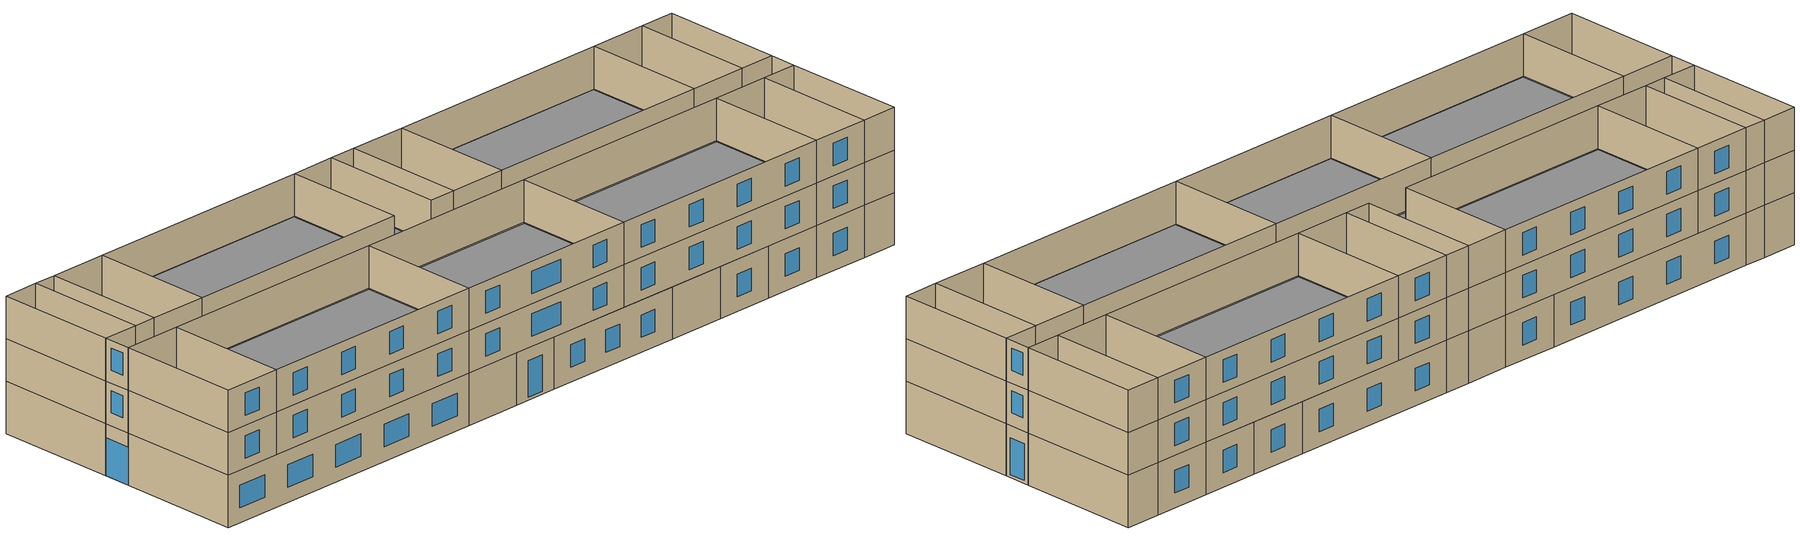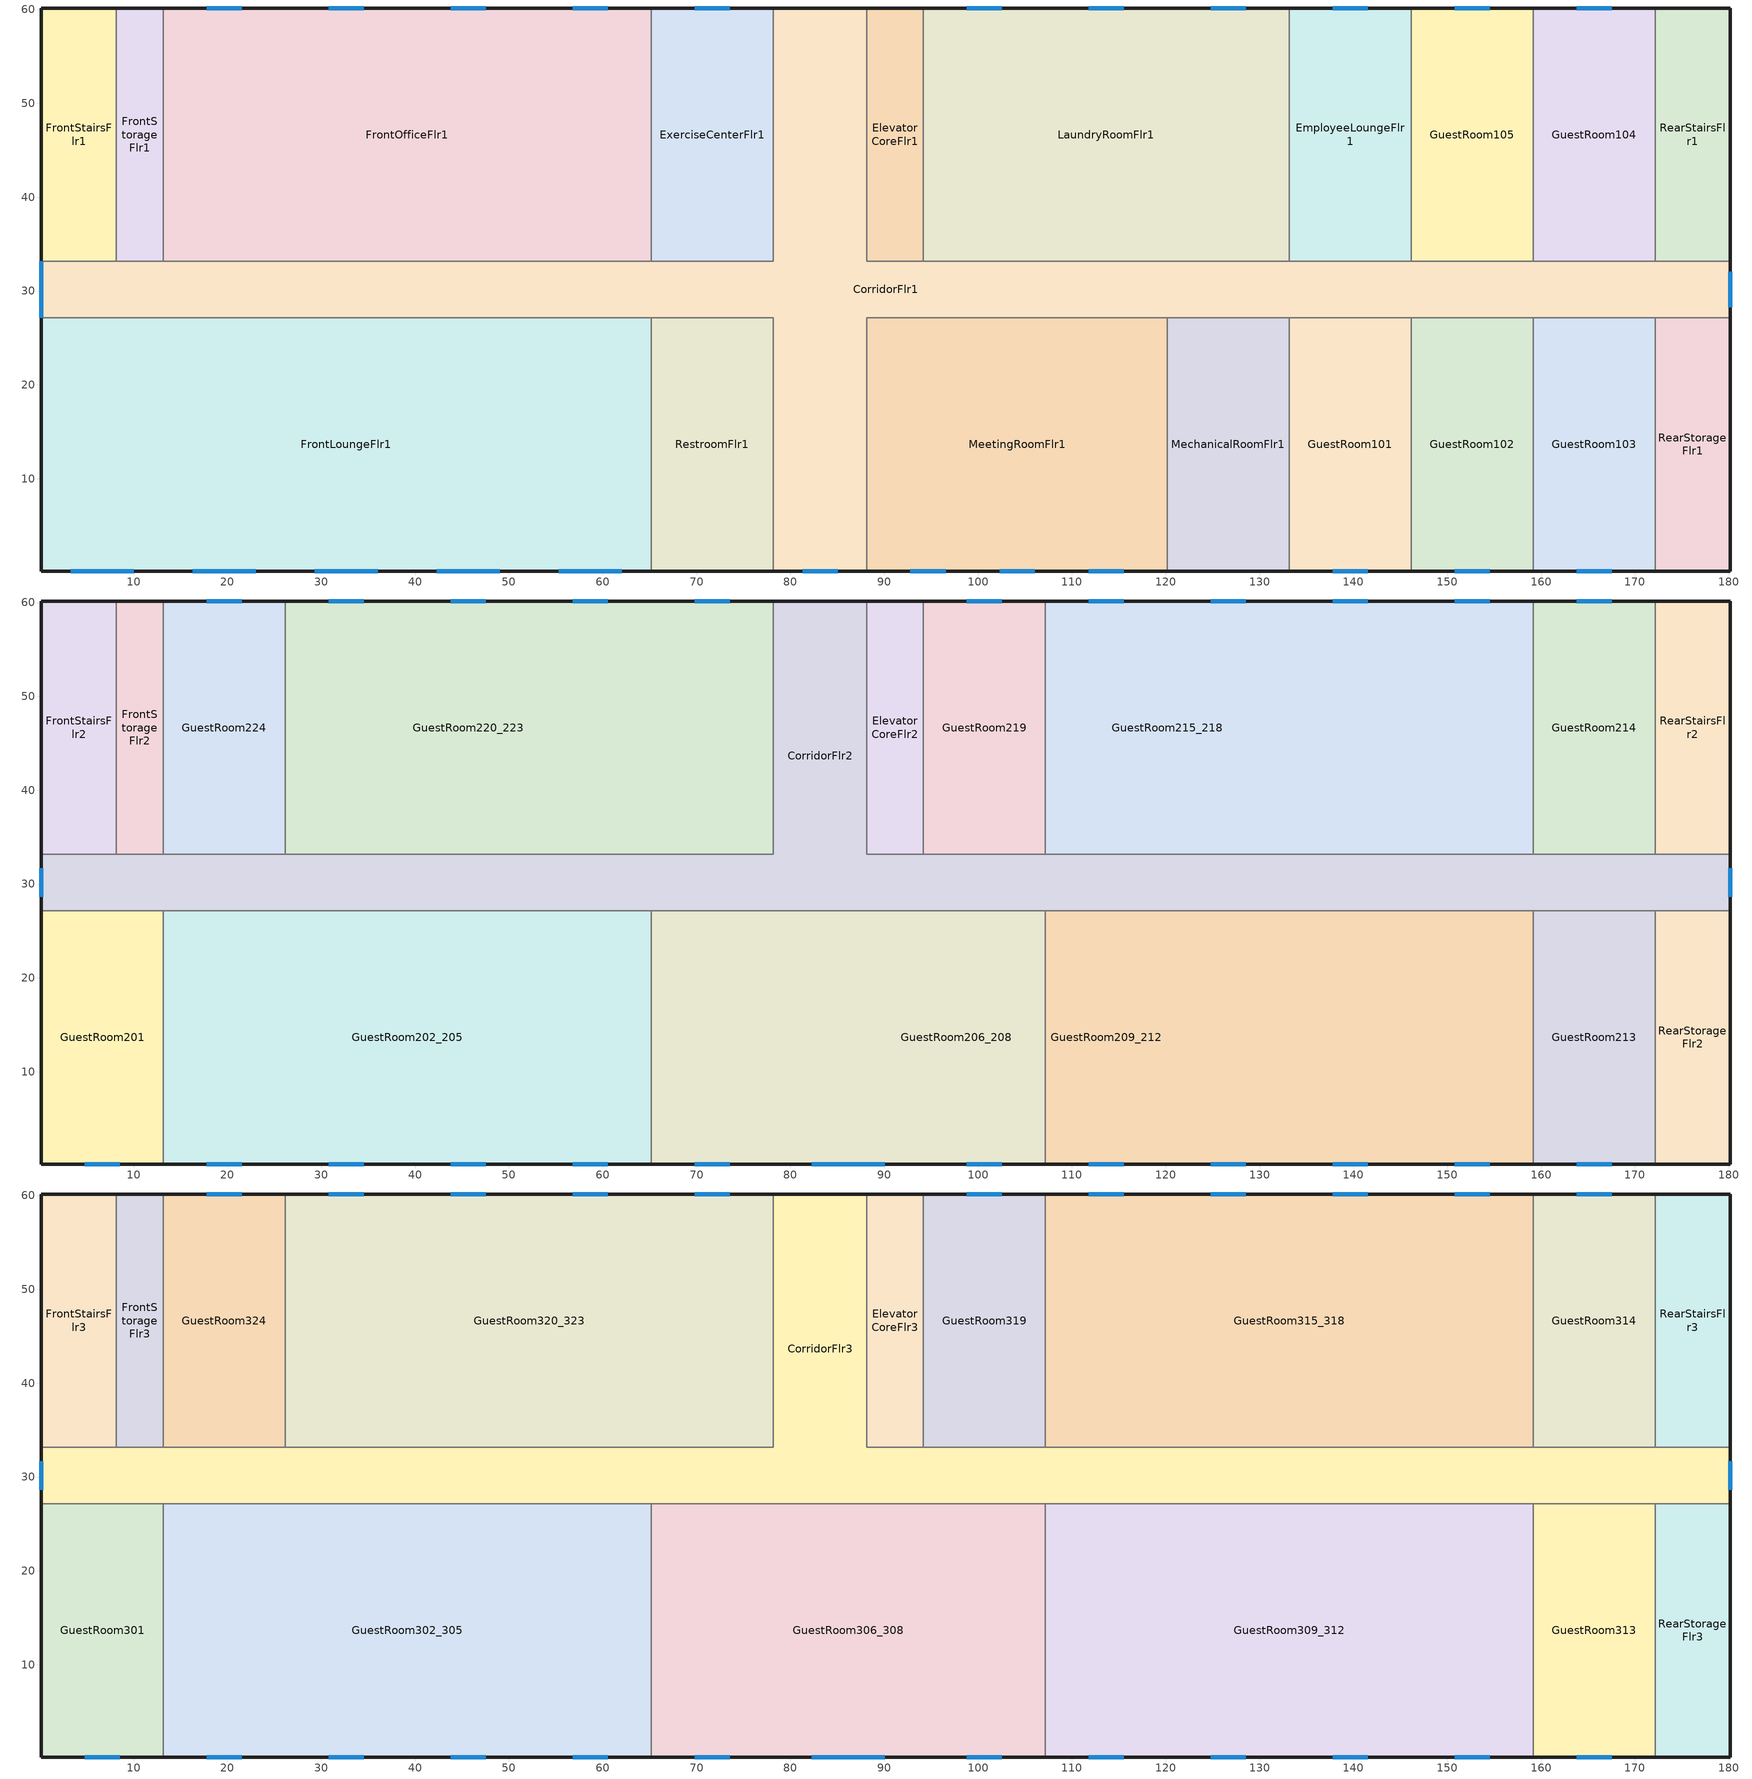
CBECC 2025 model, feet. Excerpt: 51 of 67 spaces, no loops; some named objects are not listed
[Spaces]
CorridorFlr1
 floor outside (NACM_Ext.Conc Raised FLr): 88.16,60.16 88.16,33.16 180.16,33.16 180.16,27.16 88.16,27.16 88.16,0.16 78.16,0.16 78.16,27.16 0.16,27.16 0.16,33.16 78.16,33.16 78.16,60.16 z0
 wall outside (NACM_Mtl Framed Wall): 88.16,60.16 78.16,60.16 / 0.16,33.16 0.16,27.16 / 78.16,0.16 88.16,0.16 / 180.16,27.16 180.16,33.16 z0:11
 wall to RearStairsFlr1 (NACM_Interior Wall): 180.16,33.16 172.16,33.16 z0:11
 wall to ExerciseCenterFlr1 (NACM_Interior Wall): 78.16,60.16 78.16,33.16 65.16,33.16 z0:11
 wall to FrontOfficeFlr1 (NACM_Interior Wall): 65.16,33.16 13.16,33.16 z0:11
 wall to FrontStorageFlr1 (NACM_Interior Wall): 13.16,33.16 8.16,33.16 z0:11
 wall to FrontStairsFlr1 (NACM_Interior Wall): 8.16,33.16 0.16,33.16 z0:11
 wall to FrontLoungeFlr1 (NACM_Interior Wall): 0.16,27.16 65.16,27.16 z0:11
 wall to RestroomFlr1 (NACM_Interior Wall): 65.16,27.16 78.16,27.16 78.16,0.16 z0:11
 wall to MeetingRoomFlr1 (NACM_Interior Wall): 88.16,0.16 88.16,27.16 120.16,27.16 z0:11
 wall to MechanicalRoomFlr1 (NACM_Interior Wall): 120.16,27.16 133.16,27.16 z0:11
 wall to GuestRoom101 (NACM_Interior Wall): 133.16,27.16 146.16,27.16 z0:11
 wall to GuestRoom102 (NACM_Interior Wall): 146.16,27.16 159.16,27.16 z0:11
 wall to GuestRoom103 (NACM_Interior Wall): 159.16,27.16 172.16,27.16 z0:11
 wall to RearStorageFlr1 (NACM_Interior Wall): 172.16,27.16 180.16,27.16 z0:11
 wall to GuestRoom104 (NACM_Interior Wall): 172.16,33.16 159.16,33.16 z0:11
 wall to GuestRoom105 (NACM_Interior Wall): 159.16,33.16 146.16,33.16 z0:11
 wall to EmployeeLoungeFlr1 (NACM_Interior Wall): 146.16,33.16 133.16,33.16 z0:11
 wall to LaundryRoomFlr1 (NACM_Interior Wall): 133.16,33.16 94.16,33.16 z0:11
 wall to ElevatorCoreFlr1 (NACM_Interior Wall): 94.16,33.16 88.16,33.16 88.16,60.16 z0:11
 window (Window Non-res Fixed): 0.16,33.16 0.16,27.17 z0.01:7.99; 81.29,0.16 85.03,0.16 / 180.16,28.29 180.16,32.03 z0.63:8.37
RearStairsFlr1
 floor outside (NACM_Ext.Conc Raised FLr): 180.16,60.16 180.16,33.16 172.16,33.16 172.16,60.16 z0
 wall outside (NACM_Mtl Framed Wall): 180.16,33.16 180.16,60.16 172.16,60.16 z0:11
 wall to GuestRoom104 (NACM_Interior Wall): 172.16,60.16 172.16,33.16 z0:11
ExerciseCenterFlr1
 floor outside (NACM_Ext.Conc Raised FLr): 78.16,60.16 78.16,33.16 65.16,33.16 65.16,60.16 z0
 wall outside (NACM_Mtl Framed Wall): 78.16,60.16 65.16,60.16 z0:11
 wall to FrontOfficeFlr1 (NACM_Interior Wall): 65.16,60.16 65.16,33.16 z0:11
 window (Window Non-res Fixed): 73.53,60.16 69.79,60.16 z3.13:7.87
FrontOfficeFlr1
 floor outside (NACM_Ext.Conc Raised FLr): 65.16,60.16 65.16,33.16 13.16,33.16 13.16,60.16 z0
 wall outside (NACM_Mtl Framed Wall): 65.16,60.16 13.16,60.16 z0:11
 wall to FrontStorageFlr1 (NACM_Interior Wall): 13.16,60.16 13.16,33.16 z0:11
 window (Window Non-res Fixed): 60.53,60.16 56.79,60.16 / 47.53,60.16 43.79,60.16 / 34.53,60.16 30.79,60.16 / 21.53,60.16 17.79,60.16 z3.13:7.87
FrontStorageFlr1
 floor outside (NACM_Ext.Conc Raised FLr): 13.16,60.16 13.16,33.16 8.16,33.16 8.16,60.16 z0
 wall outside (NACM_Mtl Framed Wall): 13.16,60.16 8.16,60.16 z0:11
 wall to FrontStairsFlr1 (NACM_Interior Wall): 8.16,60.16 8.16,33.16 z0:11
FrontStairsFlr1
 floor outside (NACM_Ext.Conc Raised FLr): 8.16,60.16 8.16,33.16 0.16,33.16 0.16,60.16 z0
 wall outside (NACM_Mtl Framed Wall): 8.16,60.16 0.16,60.16 0.16,33.16 z0:11
FrontLoungeFlr1
 floor outside (NACM_Ext.Conc Raised FLr): 65.16,27.16 65.16,0.16 0.16,0.16 0.16,27.16 z0
 wall outside (NACM_Mtl Framed Wall): 0.16,27.16 0.16,0.16 65.16,0.16 z0:11
 wall to RestroomFlr1 (NACM_Interior Wall): 65.16,0.16 65.16,27.16 z0:11
 window (Window Non-res Fixed): 3.29,0.16 10.03,0.16 / 16.29,0.16 23.03,0.16 / 29.29,0.16 36.03,0.16 / 42.29,0.16 49.03,0.16 / 55.29,0.16 62.03,0.16 z3.13:7.87
RestroomFlr1
 floor outside (NACM_Ext.Conc Raised FLr): 78.16,27.16 78.16,0.16 65.16,0.16 65.16,27.16 z0
 wall outside (NACM_Mtl Framed Wall): 65.16,0.16 78.16,0.16 z0:11
MeetingRoomFlr1
 floor outside (NACM_Ext.Conc Raised FLr): 120.16,27.16 120.16,0.16 88.16,0.16 88.16,27.16 z0
 wall outside (NACM_Mtl Framed Wall): 88.16,0.16 120.16,0.16 z0:11
 wall to MechanicalRoomFlr1 (NACM_Interior Wall): 120.16,0.16 120.16,27.16 z0:11
 window (Window Non-res Fixed): 92.79,0.16 96.53,0.16 / 111.79,0.16 115.53,0.16 / 102.29,0.16 106.03,0.16 z3.13:7.87
MechanicalRoomFlr1
 floor outside (NACM_Ext.Conc Raised FLr): 133.16,27.16 133.16,0.16 120.16,0.16 120.16,27.16 z0
 wall outside (NACM_Mtl Framed Wall): 120.16,0.16 133.16,0.16 z0:11
 wall to GuestRoom101 (NACM_Interior Wall): 133.16,0.16 133.16,27.16 z0:11
GuestRoom101
 floor outside (NACM_Ext.Conc Raised FLr): 146.16,27.16 146.16,0.16 133.16,0.16 133.16,27.16 z0
 wall outside (NACM_Mtl Framed Wall): 133.16,0.16 146.16,0.16 z0:11
 wall to GuestRoom102 (NACM_Interior Wall): 146.16,0.16 146.16,27.16 z0:11
 window (Window Res Operable): 137.79,0.16 141.53,0.16 z3.13:7.87
GuestRoom102
 floor outside (NACM_Ext.Conc Raised FLr): 159.16,27.16 159.16,0.16 146.16,0.16 146.16,27.16 z0
 wall outside (NACM_Mtl Framed Wall): 146.16,0.16 159.16,0.16 z0:11
 wall to GuestRoom103 (NACM_Interior Wall): 159.16,0.16 159.16,27.16 z0:11
 window (Window Res Operable): 150.79,0.16 154.53,0.16 z3.13:7.87
GuestRoom103
 floor outside (NACM_Ext.Conc Raised FLr): 172.16,27.16 172.16,0.16 159.16,0.16 159.16,27.16 z0
 wall outside (NACM_Mtl Framed Wall): 159.16,0.16 172.16,0.16 z0:11
 wall to RearStorageFlr1 (NACM_Interior Wall): 172.16,0.16 172.16,27.16 z0:11
 window (Window Res Operable): 163.79,0.16 167.53,0.16 z3.13:7.87
RearStorageFlr1
 floor outside (NACM_Ext.Conc Raised FLr): 180.16,27.16 180.16,0.16 172.16,0.16 172.16,27.16 z0
 wall outside (NACM_Mtl Framed Wall): 172.16,0.16 180.16,0.16 180.16,27.16 z0:11
GuestRoom104
 floor outside (NACM_Ext.Conc Raised FLr): 172.16,60.16 172.16,33.16 159.16,33.16 159.16,60.16 z0
 wall outside (NACM_Mtl Framed Wall): 172.16,60.16 159.16,60.16 z0:11
 wall to GuestRoom105 (NACM_Interior Wall): 159.16,60.16 159.16,33.16 z0:11
 window (Window Res Operable): 167.53,60.16 163.79,60.16 z3.13:7.87
GuestRoom105
 floor outside (NACM_Ext.Conc Raised FLr): 159.16,60.16 159.16,33.16 146.16,33.16 146.16,60.16 z0
 wall outside (NACM_Mtl Framed Wall): 159.16,60.16 146.16,60.16 z0:11
 wall to EmployeeLoungeFlr1 (NACM_Interior Wall): 146.16,60.16 146.16,33.16 z0:11
 window (Window Res Operable): 154.53,60.16 150.79,60.16 z3.13:7.87
EmployeeLoungeFlr1
 floor outside (NACM_Ext.Conc Raised FLr): 146.16,60.16 146.16,33.16 133.16,33.16 133.16,60.16 z0
 wall outside (NACM_Mtl Framed Wall): 146.16,60.16 133.16,60.16 z0:11
 wall to LaundryRoomFlr1 (NACM_Interior Wall): 133.16,60.16 133.16,33.16 z0:11
 window (Window Non-res Fixed): 141.53,60.16 137.79,60.16 z3.13:7.87
LaundryRoomFlr1
 floor outside (NACM_Ext.Conc Raised FLr): 133.16,60.16 133.16,33.16 94.16,33.16 94.16,60.16 z0
 wall outside (NACM_Mtl Framed Wall): 133.16,60.16 94.16,60.16 z0:11
 wall to ElevatorCoreFlr1 (NACM_Interior Wall): 94.16,60.16 94.16,33.16 z0:11
 window (Window Non-res Fixed): 128.53,60.16 124.79,60.16 / 115.53,60.16 111.79,60.16 / 102.53,60.16 98.79,60.16 z3.13:7.87
ElevatorCoreFlr1
 floor outside (NACM_Ext.Conc Raised FLr): 94.16,60.16 94.16,33.16 88.16,33.16 88.16,60.16 z0
 wall outside (NACM_Mtl Framed Wall): 94.16,60.16 88.16,60.16 z0:11
CorridorFlr2
 floor to CorridorFlr1 (NACM_Interior Floor): 88.16,60.16 88.16,33.16 180.16,33.16 180.16,27.16 0.16,27.16 0.16,33.16 78.16,33.16 78.16,60.16 z11
 wall outside (NACM_Mtl Framed Wall): 0.16,33.16 0.16,27.16 / 180.16,27.16 180.16,33.16 / 88.16,60.16 78.16,60.16 z11:20
 wall to RearStairsFlr2 (NACM_Interior Wall): 180.16,33.16 172.16,33.16 z11:20
 wall to GuestRoom220_223 (NACM_Interior Wall): 78.16,60.16 78.16,33.16 26.16,33.16 z11:20
 wall to GuestRoom224 (NACM_Interior Wall): 26.16,33.16 13.16,33.16 z11:20
 wall to FrontStorageFlr2 (NACM_Interior Wall): 13.16,33.16 8.16,33.16 z11:20
 wall to FrontStairsFlr2 (NACM_Interior Wall): 8.16,33.16 0.16,33.16 z11:20
 wall to GuestRoom201 (NACM_Interior Wall): 0.16,27.16 13.16,27.16 z11:20
 wall to GuestRoom202_205 (NACM_Interior Wall): 13.16,27.16 65.16,27.16 z11:20
 wall to GuestRoom206_208 (NACM_Interior Wall): 65.16,27.16 107.16,27.16 z11:20
 wall to GuestRoom209_212 (NACM_Interior Wall): 107.16,27.16 159.16,27.16 z11:20
 wall to GuestRoom213 (NACM_Interior Wall): 159.16,27.16 172.16,27.16 z11:20
 wall to RearStorageFlr2 (NACM_Interior Wall): 172.16,27.16 180.16,27.16 z11:20
 wall to GuestRoom214 (NACM_Interior Wall): 172.16,33.16 159.16,33.16 z11:20
 wall to GuestRoom215_218 (NACM_Interior Wall): 159.16,33.16 107.16,33.16 z11:20
 wall to GuestRoom219 (NACM_Interior Wall): 107.16,33.16 94.16,33.16 z11:20
 wall to ElevatorCoreFlr2 (NACM_Interior Wall): 94.16,33.16 88.16,33.16 88.16,60.16 z11:20
 window (Window Non-res Fixed): 0.16,31.68 0.16,28.65 / 180.16,28.65 180.16,31.68 z13.76:18.41
RearStairsFlr2
 floor to RearStairsFlr1 (NACM_Interior Floor): 180.16,60.16 180.16,33.16 172.16,33.16 172.16,60.16 z11
 wall outside (NACM_Mtl Framed Wall): 180.16,33.16 180.16,60.16 172.16,60.16 z11:20
 wall to GuestRoom214 (NACM_Interior Wall): 172.16,60.16 172.16,33.16 z11:20
GuestRoom220_223
 floor to ExerciseCenterFlr1 (NACM_Interior Floor): 78.16,60.16 78.16,33.16 65.16,33.16 65.16,60.16 z11
 floor to FrontOfficeFlr1 (NACM_Interior Floor): 65.16,60.16 65.16,33.16 26.16,33.16 26.16,60.16 z11
 wall outside (NACM_Mtl Framed Wall): 78.16,60.16 26.16,60.16 z11:20
 wall to GuestRoom224 (NACM_Interior Wall): 26.16,60.16 26.16,33.16 z11:20
 window (Window Res Operable): 73.53,60.16 69.79,60.16 / 60.53,60.16 56.79,60.16 / 47.53,60.16 43.79,60.16 / 34.53,60.16 30.79,60.16 z13.13:17.87
GuestRoom224
 floor to FrontOfficeFlr1 (NACM_Interior Floor): 26.16,60.16 26.16,33.16 13.16,33.16 13.16,60.16 z11
 wall outside (NACM_Mtl Framed Wall): 26.16,60.16 13.16,60.16 z11:20
 wall to FrontStorageFlr2 (NACM_Interior Wall): 13.16,60.16 13.16,33.16 z11:20
 window (Window Res Operable): 21.53,60.16 17.79,60.16 z13.13:17.87
FrontStorageFlr2
 floor to FrontStorageFlr1 (NACM_Interior Floor): 13.16,60.16 13.16,33.16 8.16,33.16 8.16,60.16 z11
 wall outside (NACM_Mtl Framed Wall): 13.16,60.16 8.16,60.16 z11:20
 wall to FrontStairsFlr2 (NACM_Interior Wall): 8.16,60.16 8.16,33.16 z11:20
FrontStairsFlr2
 floor to FrontStairsFlr1 (NACM_Interior Floor): 8.16,60.16 8.16,33.16 0.16,33.16 0.16,60.16 z11
 wall outside (NACM_Mtl Framed Wall): 8.16,60.16 0.16,60.16 0.16,33.16 z11:20
GuestRoom201
 floor to FrontLoungeFlr1 (NACM_Interior Floor): 13.16,27.16 13.16,0.16 0.16,0.16 0.16,27.16 z11
 wall outside (NACM_Mtl Framed Wall): 0.16,27.16 0.16,0.16 13.16,0.16 z11:20
 wall to GuestRoom202_205 (NACM_Interior Wall): 13.16,0.16 13.16,27.16 z11:20
 window (Window Res Operable): 4.79,0.16 8.53,0.16 z13.13:17.87
GuestRoom202_205
 floor to FrontLoungeFlr1 (NACM_Interior Floor): 65.16,27.16 65.16,0.16 13.16,0.16 13.16,27.16 z11
 wall outside (NACM_Mtl Framed Wall): 13.16,0.16 65.16,0.16 z11:20
 wall to GuestRoom206_208 (NACM_Interior Wall): 65.16,0.16 65.16,27.16 z11:20
 window (Window Res Operable): 17.79,0.16 21.53,0.16 / 30.79,0.16 34.53,0.16 / 43.79,0.16 47.53,0.16 / 56.79,0.16 60.53,0.16 z13.13:17.87
GuestRoom206_208
 floor to CorridorFlr1 (NACM_Interior Floor): 88.16,27.16 88.16,0.16 78.16,0.16 78.16,27.16 z11
 floor to RestroomFlr1 (NACM_Interior Floor): 78.16,27.16 78.16,0.16 65.16,0.16 65.16,27.16 z11
 floor to MeetingRoomFlr1 (NACM_Interior Floor): 107.16,27.16 107.16,0.16 88.16,0.16 88.16,27.16 z11
 wall outside (NACM_Mtl Framed Wall): 65.16,0.16 107.16,0.16 z11:20
 wall to GuestRoom209_212 (NACM_Interior Wall): 107.16,0.16 107.16,27.16 z11:20
 window (Window Res Operable): 69.79,0.16 73.53,0.16 / 82.29,0.16 90.03,0.16 / 98.79,0.16 102.53,0.16 z13.13:17.87
GuestRoom209_212
 floor to MeetingRoomFlr1 (NACM_Interior Floor): 120.16,27.16 120.16,0.16 107.16,0.16 107.16,27.16 z11
 floor to MechanicalRoomFlr1 (NACM_Interior Floor): 133.16,27.16 133.16,0.16 120.16,0.16 120.16,27.16 z11
 floor to GuestRoom101 (NACM_Interior Floor): 146.16,27.16 146.16,0.16 133.16,0.16 133.16,27.16 z11
 floor to GuestRoom102 (NACM_Interior Floor): 159.16,27.16 159.16,0.16 146.16,0.16 146.16,27.16 z11
 wall outside (NACM_Mtl Framed Wall): 107.16,0.16 159.16,0.16 z11:20
 wall to GuestRoom213 (NACM_Interior Wall): 159.16,0.16 159.16,27.16 z11:20
 window (Window Res Operable): 111.79,0.16 115.53,0.16 / 124.79,0.16 128.53,0.16 / 137.79,0.16 141.53,0.16 / 150.79,0.16 154.53,0.16 z13.13:17.87
GuestRoom213
 floor to GuestRoom103 (NACM_Interior Floor): 172.16,27.16 172.16,0.16 159.16,0.16 159.16,27.16 z11
 wall outside (NACM_Mtl Framed Wall): 159.16,0.16 172.16,0.16 z11:20
 wall to RearStorageFlr2 (NACM_Interior Wall): 172.16,0.16 172.16,27.16 z11:20
 window (Window Res Operable): 163.79,0.16 167.53,0.16 z13.13:17.87
RearStorageFlr2
 floor to RearStorageFlr1 (NACM_Interior Floor): 180.16,27.16 180.16,0.16 172.16,0.16 172.16,27.16 z11
 wall outside (NACM_Mtl Framed Wall): 172.16,0.16 180.16,0.16 180.16,27.16 z11:20
GuestRoom214
 floor to GuestRoom104 (NACM_Interior Floor): 172.16,60.16 172.16,33.16 159.16,33.16 159.16,60.16 z11
 wall outside (NACM_Mtl Framed Wall): 172.16,60.16 159.16,60.16 z11:20
 wall to GuestRoom215_218 (NACM_Interior Wall): 159.16,60.16 159.16,33.16 z11:20
 window (Window Res Operable): 167.53,60.16 163.79,60.16 z13.13:17.87
GuestRoom215_218
 floor to GuestRoom105 (NACM_Interior Floor): 159.16,60.16 159.16,33.16 146.16,33.16 146.16,60.16 z11
 floor to EmployeeLoungeFlr1 (NACM_Interior Floor): 146.16,60.16 146.16,33.16 133.16,33.16 133.16,60.16 z11
 floor to LaundryRoomFlr1 (NACM_Interior Floor): 133.16,60.16 133.16,33.16 107.16,33.16 107.16,60.16 z11
 wall outside (NACM_Mtl Framed Wall): 159.16,60.16 107.16,60.16 z11:20
 wall to GuestRoom219 (NACM_Interior Wall): 107.16,60.16 107.16,33.16 z11:20
 window (Window Res Operable): 154.53,60.16 150.79,60.16 / 141.53,60.16 137.79,60.16 / 128.53,60.16 124.79,60.16 / 115.53,60.16 111.79,60.16 z13.13:17.87
GuestRoom219
 floor to LaundryRoomFlr1 (NACM_Interior Floor): 107.16,60.16 107.16,33.16 94.16,33.16 94.16,60.16 z11
 wall outside (NACM_Mtl Framed Wall): 107.16,60.16 94.16,60.16 z11:20
 wall to ElevatorCoreFlr2 (NACM_Interior Wall): 94.16,60.16 94.16,33.16 z11:20
 window (Window Res Operable): 102.53,60.16 98.79,60.16 z13.13:17.87
ElevatorCoreFlr2
 floor to ElevatorCoreFlr1 (NACM_Interior Floor): 94.16,60.16 94.16,33.16 88.16,33.16 88.16,60.16 z11
 wall outside (NACM_Mtl Framed Wall): 94.16,60.16 88.16,60.16 z11:20
CorridorFlr3
 floor to CorridorFlr2 (NACM_Interior Floor): 88.16,60.16 88.16,33.16 180.16,33.16 180.16,27.16 0.16,27.16 0.16,33.16 78.16,33.16 78.16,60.16 z20
 wall outside (NACM_Mtl Framed Wall): 0.16,33.16 0.16,27.16 / 180.16,27.16 180.16,33.16 / 88.16,60.16 78.16,60.16 z20:29
 wall to RearStairsFlr3 (NACM_Interior Wall): 180.16,33.16 172.16,33.16 z20:29
 wall to GuestRoom320_323 (NACM_Interior Wall): 78.16,60.16 78.16,33.16 26.16,33.16 z20:29
 wall to GuestRoom324 (NACM_Interior Wall): 26.16,33.16 13.16,33.16 z20:29
 wall to FrontStorageFlr3 (NACM_Interior Wall): 13.16,33.16 8.16,33.16 z20:29
 wall to FrontStairsFlr3 (NACM_Interior Wall): 8.16,33.16 0.16,33.16 z20:29
 wall to GuestRoom301 (NACM_Interior Wall): 0.16,27.16 13.16,27.16 z20:29
 wall to GuestRoom302_305 (NACM_Interior Wall): 13.16,27.16 65.16,27.16 z20:29
 wall to GuestRoom306_308 (NACM_Interior Wall): 65.16,27.16 107.16,27.16 z20:29
 wall to GuestRoom309_312 (NACM_Interior Wall): 107.16,27.16 159.16,27.16 z20:29
 wall to GuestRoom313 (NACM_Interior Wall): 159.16,27.16 172.16,27.16 z20:29
 wall to RearStorageFlr3 (NACM_Interior Wall): 172.16,27.16 180.16,27.16 z20:29
 wall to GuestRoom314 (NACM_Interior Wall): 172.16,33.16 159.16,33.16 z20:29
 wall to GuestRoom315_318 (NACM_Interior Wall): 159.16,33.16 107.16,33.16 z20:29
 wall to GuestRoom319 (NACM_Interior Wall): 107.16,33.16 94.16,33.16 z20:29
 wall to ElevatorCoreFlr3 (NACM_Interior Wall): 94.16,33.16 88.16,33.16 88.16,60.16 z20:29
 window (Window Non-res Fixed): 0.16,31.68 0.16,28.65 / 180.16,28.65 180.16,31.68 z22.76:27.41
RearStairsFlr3
 floor to RearStairsFlr2 (NACM_Interior Floor): 180.16,60.16 180.16,33.16 172.16,33.16 172.16,60.16 z20
 wall outside (NACM_Mtl Framed Wall): 180.16,33.16 180.16,60.16 172.16,60.16 z20:29
 wall to GuestRoom314 (NACM_Interior Wall): 172.16,60.16 172.16,33.16 z20:29
GuestRoom320_323
 floor to GuestRoom220_223 (NACM_Interior Floor): 78.16,60.16 78.16,33.16 26.16,33.16 26.16,60.16 z20
 wall outside (NACM_Mtl Framed Wall): 78.16,60.16 26.16,60.16 z20:29
 wall to GuestRoom324 (NACM_Interior Wall): 26.16,60.16 26.16,33.16 z20:29
 window (Window Res Operable): 73.53,60.16 69.79,60.16 / 60.53,60.16 56.79,60.16 / 47.53,60.16 43.79,60.16 / 34.53,60.16 30.79,60.16 z22.13:26.87
GuestRoom324
 floor to GuestRoom224 (NACM_Interior Floor): 26.16,60.16 26.16,33.16 13.16,33.16 13.16,60.16 z20
 wall outside (NACM_Mtl Framed Wall): 26.16,60.16 13.16,60.16 z20:29
 wall to FrontStorageFlr3 (NACM_Interior Wall): 13.16,60.16 13.16,33.16 z20:29
 window (Window Res Operable): 21.53,60.16 17.79,60.16 z22.13:26.87
FrontStorageFlr3
 floor to FrontStorageFlr2 (NACM_Interior Floor): 13.16,60.16 13.16,33.16 8.16,33.16 8.16,60.16 z20
 wall outside (NACM_Mtl Framed Wall): 13.16,60.16 8.16,60.16 z20:29
 wall to FrontStairsFlr3 (NACM_Interior Wall): 8.16,60.16 8.16,33.16 z20:29
FrontStairsFlr3
 floor to FrontStairsFlr2 (NACM_Interior Floor): 8.16,60.16 8.16,33.16 0.16,33.16 0.16,60.16 z20
 wall outside (NACM_Mtl Framed Wall): 8.16,60.16 0.16,60.16 0.16,33.16 z20:29
GuestRoom301
 floor to GuestRoom201 (NACM_Interior Floor): 13.16,27.16 13.16,0.16 0.16,0.16 0.16,27.16 z20
 wall outside (NACM_Mtl Framed Wall): 0.16,27.16 0.16,0.16 13.16,0.16 z20:29
 wall to GuestRoom302_305 (NACM_Interior Wall): 13.16,0.16 13.16,27.16 z20:29
 window (Window Res Operable): 4.79,0.16 8.53,0.16 z22.13:26.87
GuestRoom302_305
 floor to GuestRoom202_205 (NACM_Interior Floor): 65.16,27.16 65.16,0.16 13.16,0.16 13.16,27.16 z20
 wall outside (NACM_Mtl Framed Wall): 13.16,0.16 65.16,0.16 z20:29
 wall to GuestRoom306_308 (NACM_Interior Wall): 65.16,0.16 65.16,27.16 z20:29
 window (Window Res Operable): 17.79,0.16 21.53,0.16 / 30.79,0.16 34.53,0.16 / 43.79,0.16 47.53,0.16 / 56.79,0.16 60.53,0.16 z22.13:26.87
GuestRoom306_308
 floor to GuestRoom206_208 (NACM_Interior Floor): 107.16,27.16 107.16,0.16 65.16,0.16 65.16,27.16 z20
 wall outside (NACM_Mtl Framed Wall): 65.16,0.16 107.16,0.16 z20:29
 wall to GuestRoom309_312 (NACM_Interior Wall): 107.16,0.16 107.16,27.16 z20:29
 window (Window Res Operable): 69.79,0.16 73.53,0.16 / 82.29,0.16 90.03,0.16 / 98.79,0.16 102.53,0.16 z22.13:26.87
GuestRoom309_312
 floor to GuestRoom209_212 (NACM_Interior Floor): 159.16,27.16 159.16,0.16 107.16,0.16 107.16,27.16 z20
 wall outside (NACM_Mtl Framed Wall): 107.16,0.16 159.16,0.16 z20:29
 wall to GuestRoom313 (NACM_Interior Wall): 159.16,0.16 159.16,27.16 z20:29
 window (Window Res Operable): 111.79,0.16 115.53,0.16 / 124.79,0.16 128.53,0.16 / 137.79,0.16 141.53,0.16 / 150.79,0.16 154.53,0.16 z22.13:26.87
GuestRoom313
 floor to GuestRoom213 (NACM_Interior Floor): 172.16,27.16 172.16,0.16 159.16,0.16 159.16,27.16 z20
 wall outside (NACM_Mtl Framed Wall): 159.16,0.16 172.16,0.16 z20:29
 wall to RearStorageFlr3 (NACM_Interior Wall): 172.16,0.16 172.16,27.16 z20:29
 window (Window Res Operable): 163.79,0.16 167.53,0.16 z22.13:26.87
RearStorageFlr3
 floor to RearStorageFlr2 (NACM_Interior Floor): 180.16,27.16 180.16,0.16 172.16,0.16 172.16,27.16 z20
 wall outside (NACM_Mtl Framed Wall): 172.16,0.16 180.16,0.16 180.16,27.16 z20:29
GuestRoom314
 floor to GuestRoom214 (NACM_Interior Floor): 172.16,60.16 172.16,33.16 159.16,33.16 159.16,60.16 z20
 wall outside (NACM_Mtl Framed Wall): 172.16,60.16 159.16,60.16 z20:29
 wall to GuestRoom315_318 (NACM_Interior Wall): 159.16,60.16 159.16,33.16 z20:29
 window (Window Res Operable): 167.53,60.16 163.79,60.16 z22.13:26.87
GuestRoom315_318
 floor to GuestRoom215_218 (NACM_Interior Floor): 159.16,60.16 159.16,33.16 107.16,33.16 107.16,60.16 z20
 wall outside (NACM_Mtl Framed Wall): 159.16,60.16 107.16,60.16 z20:29
 wall to GuestRoom319 (NACM_Interior Wall): 107.16,60.16 107.16,33.16 z20:29
 window (Window Res Operable): 154.53,60.16 150.79,60.16 / 141.53,60.16 137.79,60.16 / 128.53,60.16 124.79,60.16 / 115.53,60.16 111.79,60.16 z22.13:26.87
GuestRoom319
 floor to GuestRoom219 (NACM_Interior Floor): 107.16,60.16 107.16,33.16 94.16,33.16 94.16,60.16 z20
 wall outside (NACM_Mtl Framed Wall): 107.16,60.16 94.16,60.16 z20:29
 wall to ElevatorCoreFlr3 (NACM_Interior Wall): 94.16,60.16 94.16,33.16 z20:29
 window (Window Res Operable): 102.53,60.16 98.79,60.16 z22.13:26.87
ElevatorCoreFlr3
 floor to ElevatorCoreFlr2 (NACM_Interior Floor): 94.16,60.16 94.16,33.16 88.16,33.16 88.16,60.16 z20
 wall outside (NACM_Mtl Framed Wall): 94.16,60.16 88.16,60.16 z20:29
[Proj]
070015-HotSml-Run03: Lat=33.92; Long=-118.4; Elevation=104.987; ZipCode=92262; CompType=NewComplete
[Bldg]
00700-HotelSmall_CecRef: TotStoryCnt=4; AboveGrdStoryCnt=4; HotelMotelGuestRmCnt=77
[Mat]
Name | CodeCat | CodeItem | FrmMat | FrmConfig | FrmDepth
NACM_Stucco 7/8in | Plastering Materials | Stucco - 7/8 in.
NACM_AGMtlWall_16inOC | Air | Air - Metal Wall Framing - 16 or 24 in. OC | Metal | Wall16inOC | 3_5In
NACM_Gypsum Board 1/2in | Bldg Board and Siding | Gypsum Board - 1/2 in.
NACM_Concrete-80lb/ft3 4in | Concrete | Concrete - 80 lb/ft3 - 4 in.
NACM_Carpet 3/4in | Finish Materials | Carpet - 3/4 in.
NACM_Gypsum Board 3/8in | Bldg Board and Siding | Gypsum Board - 3/8 in.
NACM_Wall Insulation_Polyurethane 0.75in | Insulation Board | Expanded Polyurethane - 3/4 in. R4.7
NACM_Metal Deck | Bldg Board and Siding | Metal Deck - 1/16 in.
NACM_Wall Insulation_EPS 2.44in | Insulation Board | Expanded Polystyrene - EPS - 2 7/16 in. R10
NACM_Wall Insulation_EPS 1.88in | Insulation Board | Expanded Polystyrene - EPS - 1 7/8 in. R8.0
[ConsAssm]
Name | CompatibleSurfType | ExtRoughness | MatRef[1] | MatRef[2] | MatRef[3] | MatRef[4] | MatRef[5]
NACM_Mtl Framed Wall | ExteriorWall | Rough | NACM_Stucco 7/8in | NACM_Wall Insulation_EPS 2.44in | NACM_AGMtlWall_16inOC | NACM_Gypsum Board 3/8in
NACM_Ext.Conc Raised FLr | ExteriorFloor |  | NACM_Metal Deck | NACM_Concrete-80lb/ft3 4in | NACM_Wall Insulation_EPS 1.88in | NACM_Wall Insulation_Polyurethane 0.75in | NACM_Carpet 3/4in
NACM_Interior Floor | InteriorFloor | Rough | NACM_Concrete-80lb/ft3 4in | NACM_Carpet 3/4in
NACM_Interior Wall | InteriorWall |  | NACM_Gypsum Board 1/2in | NACM_Gypsum Board 1/2in
[FenCons] FenType=VerticalFenestration; AssmContext=Manufactured; CertificationMthd=NFRCRated
Name | FenProdType | SHGC | UFactor | VT
Window Non-res Fixed | FixedWindow | 0.2 | 0.25 | 0.47
Window Res Operable | OperableWindow | 0.18 | 0.42 | 0.35
[Story]
Building Story 1; Building Story 2; Building Story 3
[Spc]
Name | Story | ThrmlZnRef | Vol | SpcFuncDefaultsRef | OccSensorCtrl | CondgType | SpcFunc | SHWFluidSegRef | SecSide100PctControlled | ResDHWSysRef | GuestRmResSpcDHWFeaturesRef | HotelMotelGuestRmCnt
CorridorFlr1 | Building Story 1 | CorridorFlr1 Thermal Zone | 17820.3 | Corridor/Stairwells/Support | 1
ElevatorCoreFlr1 | Building Story 1 | CorridorFlr1 Thermal Zone | 1782 |  |  | IndirectlyConditioned | Unoccupied-Exclude from Gross Floor Area
EmployeeLoungeFlr1 | Building Story 1 | EmployeeLoungeFlr1 Thermal Zone | 3861 | Corridor/Stairwells/Support | 1
ExerciseCenterFlr1 | Building Story 1 | ExerciseCenterFlr1 Thermal Zone | 3861 | Corridor/Stairwells/Support | 1
FrontLoungeFlr1 | Building Story 1 | FrontLoungeFlr1 Thermal Zone | 19306.4 | Hotel Function |  |  |  | SHWSupply-Nonres
FrontOfficeFlr1 | Building Story 1 | FrontOfficeFlr1 Thermal Zone | 15444 | Office |  |  |  | SHWSupply-Nonres | 1
FrontStairsFlr1 | Building Story 1 | FrontStairsFlr1 Thermal Zone | 2376 | Corridor/Stairwells/Support | 1
FrontStorageFlr1 | Building Story 1 | FrontStorageFlr1 Thermal Zone | 1485 | Corridor/Stairwells/Support | 1
GuestRoom101 | Building Story 1 | GuestRoom101 Thermal Zone | 3861.28 | Hotel Guest Room |  |  |  |  |  | GuestRm DHW Sys | GuestRoom101 gstrm
GuestRoom102 | Building Story 1 | GuestRoom102 Thermal Zone | 3861.28 | Hotel Guest Room |  |  |  |  |  | GuestRm DHW Sys | GuestRoom102 gstrm
GuestRoom103 | Building Story 1 | GuestRoom103 Thermal Zone | 3861.28 | Hotel Guest Room |  |  |  |  |  | GuestRm DHW Sys | GuestRoom103 gstrm
GuestRoom104 | Building Story 1 | GuestRoom104 Thermal Zone | 3861 | Hotel Guest Room |  |  |  |  |  | GuestRm DHW Sys | GuestRoom104 gstrm
GuestRoom105 | Building Story 1 | GuestRoom105 Thermal Zone | 3861 | Hotel Guest Room |  |  |  |  |  | GuestRm DHW Sys | GuestRoom105 gstrm
LaundryRoomFlr1 | Building Story 1 | LaundryRoomFlr1 Thermal Zone | 11583 | Laundry |  |  |  | SHWSupply-Nonres | 1
MechanicalRoomFlr1 | Building Story 1 | MechanicalRoomFlr1 Thermal Zone | 3861.28 |  |  |  | Electrical, Mechanical, Telephone Rooms | SHWSupply-Nonres
MeetingRoomFlr1 | Building Story 1 | MeetingRoomFlr1 Thermal Zone | 9504.69 | Hotel Function |  |  |  | SHWSupply-Nonres
RearStairsFlr1 | Building Story 1 | RearStairsFlr1 Thermal Zone | 2376.58 | Corridor/Stairwells/Support | 1
RearStorageFlr1 | Building Story 1 | RearStorageFlr1 Thermal Zone | 2376.76 | Corridor/Stairwells/Support | 1
RestroomFlr1 | Building Story 1 | RestroomFlr1 Thermal Zone | 3861.28 | Corridor/Stairwells/Support | 1
CorridorFlr2 | Building Story 2 | CorridorFlr2 Thermal Zone | 12150.1 | Corridor/Stairwells/Support | 1
ElevatorCoreFlr2 | Building Story 2 | CorridorFlr2 Thermal Zone | 1458 |  |  | IndirectlyConditioned | Unoccupied-Exclude from Gross Floor Area
FrontStairsFlr2 | Building Story 2 | FrontStairsFlr2 Thermal Zone | 1944 | Corridor/Stairwells/Support | 1
FrontStorageFlr2 | Building Story 2 | FrontStorageFlr2 Thermal Zone | 1215 | Corridor/Stairwells/Support | 1
GuestRoom201 | Building Story 2 | GuestRoom201 Thermal Zone | 3159.23 | Hotel Guest Room |  |  |  |  |  | GuestRm DHW Sys | GuestRoom201 gstrm
GuestRoom202_205 | Building Story 2 | GuestRoom202_205 Thermal Zone | 12636.9 | Hotel Guest Room |  |  |  |  |  | GuestRm DHW Sys | GuestRoom202_205 gstrm | 4
GuestRoom206_208 | Building Story 2 | GuestRoom206_208 Thermal Zone | 10206.7 | Hotel Guest Room |  |  |  |  |  | GuestRm DHW Sys | GuestRoom206_208 gstrm | 3
GuestRoom209_212 | Building Story 2 | GuestRoom209_212 Thermal Zone | 12636.9 | Hotel Guest Room |  |  |  |  |  | GuestRm DHW Sys | GuestRoom209_212 gstrm | 4
GuestRoom213 | Building Story 2 | GuestRoom213 Thermal Zone | 3159.23 | Hotel Guest Room |  |  |  |  |  | GuestRm DHW Sys | GuestRoom213 gstrm
GuestRoom214 | Building Story 2 | GuestRoom214 Thermal Zone | 3159 | Hotel Guest Room |  |  |  |  |  | GuestRm DHW Sys | GuestRoom214 gstrm
GuestRoom215_218 | Building Story 2 | GuestRoom215_218 Thermal Zone | 12636 | Hotel Guest Room |  |  |  |  |  | GuestRm DHW Sys | GuestRoom215_218 gstrm | 4
GuestRoom219 | Building Story 2 | GuestRoom219 Thermal Zone | 3159 | Hotel Guest Room |  |  |  |  |  | GuestRm DHW Sys | GuestRoom219 gstrm
GuestRoom220_223 | Building Story 2 | GuestRoom220_223 Thermal Zone | 12636 | Hotel Guest Room |  |  |  |  |  | GuestRm DHW Sys | GuestRoom220_223 gstrm | 4
GuestRoom224 | Building Story 2 | GuestRoom224 Thermal Zone | 3159 | Hotel Guest Room |  |  |  |  |  | GuestRm DHW Sys | GuestRoom224 gstrm
RearStairsFlr2 | Building Story 2 | RearStairsFlr2 Thermal Zone | 1944.48 | Corridor/Stairwells/Support | 1
RearStorageFlr2 | Building Story 2 | RearStorageFlr2 Thermal Zone | 1944.62 | Corridor/Stairwells/Support | 1
CorridorFlr3 | Building Story 3 | CorridorFlr3 Thermal Zone | 12150.1 | Corridor/Stairwells/Support | 1
ElevatorCoreFlr3 | Building Story 3 | CorridorFlr3 Thermal Zone | 1458 |  |  | IndirectlyConditioned | Unoccupied-Exclude from Gross Floor Area
FrontStairsFlr3 | Building Story 3 | FrontStairsFlr3 Thermal Zone | 1944 | Corridor/Stairwells/Support | 1
FrontStorageFlr3 | Building Story 3 | FrontStorageFlr3 Thermal Zone | 1215 | Corridor/Stairwells/Support | 1
GuestRoom301 | Building Story 3 | GuestRoom301 Thermal Zone | 3159.23 | Hotel Guest Room |  |  |  |  |  | GuestRm DHW Sys | GuestRoom301 gstrm
GuestRoom302_305 | Building Story 3 | GuestRoom302_305 Thermal Zone | 12636.9 | Hotel Guest Room |  |  |  |  |  | GuestRm DHW Sys | GuestRoom302_305 gstrm | 4
GuestRoom306_308 | Building Story 3 | GuestRoom306_308 Thermal Zone | 10206.7 | Hotel Guest Room |  |  |  |  |  | GuestRm DHW Sys | GuestRoom306_308 gstrm | 3
GuestRoom309_312 | Building Story 3 | GuestRoom309_312 Thermal Zone | 12636.9 | Hotel Guest Room |  |  |  |  |  | GuestRm DHW Sys | GuestRoom309_312 gstrm | 4
GuestRoom313 | Building Story 3 | GuestRoom313 Thermal Zone | 3159.23 | Hotel Guest Room |  |  |  |  |  | GuestRm DHW Sys | GuestRoom313 gstrm
GuestRoom314 | Building Story 3 | GuestRoom314 Thermal Zone | 3159 | Hotel Guest Room |  |  |  |  |  | GuestRm DHW Sys | GuestRoom314 gstrm
GuestRoom315_318 | Building Story 3 | GuestRoom315_318 Thermal Zone | 12636 | Hotel Guest Room |  |  |  |  |  | GuestRm DHW Sys | GuestRoom315_318 gstrm | 4
GuestRoom319 | Building Story 3 | GuestRoom319 Thermal Zone | 3159 | Hotel Guest Room |  |  |  |  |  | GuestRm DHW Sys | GuestRoom319 gstrm
GuestRoom320_323 | Building Story 3 | GuestRoom320_323 Thermal Zone | 12636 | Hotel Guest Room |  |  |  |  |  | GuestRm DHW Sys | GuestRoom320_323 gstrm | 4
GuestRoom324 | Building Story 3 | GuestRoom324 Thermal Zone | 3159 | Hotel Guest Room |  |  |  |  |  | GuestRm DHW Sys | GuestRoom324 gstrm
RearStairsFlr3 | Building Story 3 | RearStairsFlr3 Thermal Zone | 1944.48 | Corridor/Stairwells/Support | 1
RearStorageFlr3 | Building Story 3 | RearStorageFlr3 Thermal Zone | 1944.62 | Corridor/Stairwells/Support | 1
[ThrmlZn] Type=Conditioned
Name | PriAirCondgSysRef[1] | VentCtrlMthd | VentSrc | OperableWinHaveInterlock | PriAirCondgSysPriority[1] | VentSysRef | VentSysPriority | HVACZnCnt
CorridorFlr1 Thermal Zone; EmployeeLoungeFlr1 Thermal Zone; ExerciseCenterFlr1 Thermal Zone; FrontOfficeFlr1 Thermal Zone; LaundryRoomFlr1 Thermal Zone; MechanicalRoomFlr1 Thermal Zone; FrontStairsFlr1 Thermal Zone; FrontStorageFlr1 Thermal Zone; RearStairsFlr1 Thermal Zone; RearStorageFlr1 Thermal Zone; RestroomFlr1 Thermal Zone | BaseAirSys5
CorridorFlr2 Thermal Zone; FrontStairsFlr2 Thermal Zone; FrontStorageFlr2 Thermal Zone; RearStairsFlr2 Thermal Zone; RearStorageFlr2 Thermal Zone | BaseAirSys5-2
CorridorFlr3 Thermal Zone; FrontStairsFlr3 Thermal Zone; FrontStorageFlr3 Thermal Zone; RearStairsFlr3 Thermal Zone; RearStorageFlr3 Thermal Zone | BaseAirSys5-3
FrontLoungeFlr1 Thermal Zone; MeetingRoomFlr1 Thermal Zone | BaseAirSys5 | CO2Sensors
GuestRoom101 Thermal Zone | GuestRoom101_FPFC |  | Forced | 1
GuestRoom102 Thermal Zone | GuestRoom102_FPFC |  | Forced | 1
GuestRoom103 Thermal Zone | GuestRoom103_FPFC |  | Forced | 1
GuestRoom104 Thermal Zone | GuestRoom104_FPFC |  | Forced | 1
GuestRoom105 Thermal Zone | GuestRoom105_FPFC |  | Forced | 1
GuestRoom201 Thermal Zone | GuestRoom201_FPFC |  | Forced | 1 | 1 | 2nd Floor DOAS | 2
GuestRoom202_205 Thermal Zone | GuestRoom202_205_FPFC |  | Forced | 1 | 1 | 2nd Floor DOAS | 2 | 4
GuestRoom206_208 Thermal Zone | GuestRoom206_208_FPFC |  | Forced | 1 | 1 | 2nd Floor DOAS | 2 | 3
GuestRoom209_212 Thermal Zone | GuestRoom209_212_FPFC |  | Forced | 1 | 1 | 2nd Floor DOAS | 2 | 4
GuestRoom213 Thermal Zone | GuestRoom213_FPFC |  | Forced | 1 | 1 | 2nd Floor DOAS | 2
GuestRoom214 Thermal Zone | GuestRoom214_FPFC |  | Forced | 1 | 1 | 2nd Floor DOAS | 2
GuestRoom215_218 Thermal Zone | GuestRoom215_218_FPFC |  | Forced | 1 | 1 | 2nd Floor DOAS | 2 | 4
GuestRoom219 Thermal Zone | GuestRoom219_FPFC |  | Forced | 1 | 1 | 2nd Floor DOAS | 2
GuestRoom220_223 Thermal Zone | GuestRoom220_223_FPFC |  | Forced | 1 | 1 | 2nd Floor DOAS | 2 | 4
GuestRoom224 Thermal Zone | GuestRoom224_FPFC |  | Forced | 1 | 1 | 2nd Floor DOAS | 2
GuestRoom301 Thermal Zone | GuestRoom301_FPFC |  | Natural | 1
GuestRoom302_305 Thermal Zone | GuestRoom302_305_FPFC |  | Natural | 1 |  |  |  | 4
GuestRoom306_308 Thermal Zone | GuestRoom306_308_FPFC |  | Natural | 1 |  |  |  | 3
GuestRoom309_312 Thermal Zone | GuestRoom309_312_FPFC |  | Natural | 1 |  |  |  | 4
GuestRoom313 Thermal Zone | GuestRoom313_FPFC |  | Natural | 1
GuestRoom314 Thermal Zone | GuestRoom314_FPFC |  | Natural | 1
GuestRoom315_318 Thermal Zone | GuestRoom315_318_FPFC |  | Natural | 1 |  |  |  | 4
GuestRoom319 Thermal Zone | GuestRoom319_FPFC |  | Natural | 1
GuestRoom320_323 Thermal Zone | GuestRoom320_323_FPFC |  | Natural | 1 |  |  |  | 4
GuestRoom324 Thermal Zone | GuestRoom324_FPFC |  | Natural | 1
[SpcFuncDefaults]
Name | SpcFunc | OccSchRef | IntLtgRegSchRef | RecptSchRef | HotWtrHtgSchRef | GasEqpSchRef | SHWFluidSegRef
Hotel Function | Hotel Function Area | Assembly Occupancy | Assembly Lights | Assembly Receptacle | Assembly ServiceHotWater
Hotel Guest Room | Hotel/Motel Guest Room | Residential LivingOccupancy | ResidentialLiving Lights | Residential LivingReceptacle | ResidentialLiving ServiceHotWater | ResidentialLiving GasEquip
Corridor/Stairwells/Support | Corridor Area | Assembly Occupancy | Assembly Lights | Assembly Receptacle |  |  | SHWSupply-Nonres
Office; Laundry | Office Area (>250 square feet) | Assembly Occupancy | Assembly Lights | Assembly Receptacle | Assembly ServiceHotWater
[ResDHWSys]
GuestRm DHW Sys: CentralRecircType=Central with Recirculation; CHPWHLoopTankConfig=Series (Swing); DHWHeater[1]=GuestRm WaterHeater; DHWSolarSysRef=DHW Solar System 1
[ResWtrHtr]
GuestRm WaterHeater: TankType=Commercial Storage (TE & SBL); InputRating=157887; EnergyFactor=0.8; TankVolume=158; StandbyLossFrac=0.009; RecovEff=99
[DHWSolSys]
DHW Solar System 1: Manufacturer=SolAqua, Inc.; Brand=SHT; Model=2000H; Count=16; Azimuth=180; Tilt=40
[Sch] Type=Fraction; EndMonth[1]=12; EndDay[1]=31
Name | SchWeekRef[1]
Assembly Occupancy | AssemblyOccupancyWk
ResidentialLiving ServiceHotWater | ResidentialLivingServiceHotWaterWk
Assembly Lights | AssemblyLightsWk
Assembly Receptacle | AssemblyReceptacleWk
Assembly ServiceHotWater | AssemblyServiceHotWaterWk
Residential LivingOccupancy | ResidentialLivingOccupancyWk
ResidentialLiving Lights | ResidentialLivingLightsWk
Residential LivingReceptacle | ResidentialLivingReceptacleWk
ResidentialLiving GasEquip | ResidentialLivingGasEquipWk
[SchWeek] Type=Fraction; SchDayClgDDRef=OnDay; SchDayHtgDDRef=OffDay
Name | SchDaySunRef | SchDayMonRef | SchDayTueRef | SchDayWedRef | SchDayThuRef | SchDayFriRef | SchDaySatRef | SchDayHolRef
AssemblyOccupancyWk | AssemblyOccupancySun | AssemblyOccupancyWD | AssemblyOccupancyWD | AssemblyOccupancyWD | AssemblyOccupancyWD | AssemblyOccupancyWD | AssemblyOccupancySat | AssemblyOccupancySun
ResidentialLivingServiceHotWaterWk | ResidentialLivingServiceHotWaterSun | ResidentialLivingServiceHotWaterWD | ResidentialLivingServiceHotWaterWD | ResidentialLivingServiceHotWaterWD | ResidentialLivingServiceHotWaterWD | ResidentialLivingServiceHotWaterWD | ResidentialLivingServiceHotWaterSat | ResidentialLivingServiceHotWaterSun
AssemblyLightsWk | AssemblyLightsSun | AssemblyLightsWD | AssemblyLightsWD | AssemblyLightsWD | AssemblyLightsWD | AssemblyLightsWD | AssemblyLightsSat | AssemblyLightsSun
AssemblyReceptacleWk | AssemblyReceptacleSun | AssemblyReceptacleWD | AssemblyReceptacleWD | AssemblyReceptacleWD | AssemblyReceptacleWD | AssemblyReceptacleWD | AssemblyReceptacleSat | AssemblyReceptacleSun
AssemblyServiceHotWaterWk | AssemblyServiceHotWaterSun | AssemblyServiceHotWaterWD | AssemblyServiceHotWaterWD | AssemblyServiceHotWaterWD | AssemblyServiceHotWaterWD | AssemblyServiceHotWaterWD | AssemblyServiceHotWaterSat | AssemblyServiceHotWaterSun
ResidentialLivingOccupancyWk | ResidentialLivingOccupancySun | ResidentialLivingOccupancyWD | ResidentialLivingOccupancyWD | ResidentialLivingOccupancyWD | ResidentialLivingOccupancyWD | ResidentialLivingOccupancyWD | ResidentialLivingOccupancySat | ResidentialLivingOccupancySun
ResidentialLivingLightsWk | ResidentialLivingLightsSun | ResidentialLivingLightsWD | ResidentialLivingLightsWD | ResidentialLivingLightsWD | ResidentialLivingLightsWD | ResidentialLivingLightsWD | ResidentialLivingLightsSat | ResidentialLivingLightsSun
ResidentialLivingReceptacleWk | ResidentialLivingReceptacleSun | ResidentialLivingReceptacleWD | ResidentialLivingReceptacleWD | ResidentialLivingReceptacleWD | ResidentialLivingReceptacleWD | ResidentialLivingReceptacleWD | ResidentialLivingReceptacleSat | ResidentialLivingReceptacleSun
ResidentialLivingGasEquipWk | ResidentialLivingGasEquipSun | ResidentialLivingGasEquipWD | ResidentialLivingGasEquipWD | ResidentialLivingGasEquipWD | ResidentialLivingGasEquipWD | ResidentialLivingGasEquipWD | ResidentialLivingGasEquipSat | ResidentialLivingGasEquipSun
[SchDay] Type=Fraction
Name | Hr
AssemblyOccupancySun | ( 0, 0, 0, 0, 0, 0, 0, 0, 0.1, 0.1, 0.1, 0.1, 0.1, 0.7, 0.7, 0.7, 0.7, 0.7, 0.7, 0.7, 0.7, 0.7, 0.2, 0 )
AssemblyOccupancyWD | ( 0, 0, 0, 0, 0, 0, 0, 0, 0.2, 0.2, 0.2, 0.8, 0.8, 0.8, 0.8, 0.8, 0.8, 0.8, 0.2, 0.2, 0.2, 0.2, 0.1, 0 )
AssemblyOccupancySat | ( 0, 0, 0, 0, 0, 0, 0, 0, 0.2, 0.2, 0.2, 0.6, 0.6, 0.6, 0.6, 0.6, 0.6, 0.6, 0.6, 0.6, 0.6, 0.8, 0.1, 0 )
OnDay | ( 1, 1, 1, 1, 1, 1, 1, 1, 1, 1, 1, 1, 1, 1, 1, 1, 1, 1, 1, 1, 1, 1, 1, 1 )
OffDay | ( 0, 0, 0, 0, 0, 0, 0, 0, 0, 0, 0, 0, 0, 0, 0, 0, 0, 0, 0, 0, 0, 0, 0, 0 )
ResidentialLivingServiceHotWaterSun; ResidentialLivingServiceHotWaterWD; ResidentialLivingServiceHotWaterSat | ( 0, 0, 0, 0.05, 0.05, 0.05, 0.8, 0.7, 0.5, 0.4, 0.25, 0.25, 0.25, 0.25, 0.5, 0.6, 0.7, 0.7, 0.4, 0.25, 0.2, 0.2, 0.05, 0.05 )
AssemblyLightsSun | ( 0.05, 0.05, 0.05, 0.05, 0.05, 0.05, 0.05, 0.3, 0.3, 0.3, 0.3, 0.3, 0.55, 0.55, 0.55, 0.55, 0.55, 0.55, 0.55, 0.55, 0.55, 0.55, 0.05, 0.05 )
AssemblyLightsWD | ( 0.05, 0.05, 0.05, 0.05, 0.05, 0.05, 0.35, 0.35, 0.35, 0.65, 0.65, 0.65, 0.65, 0.65, 0.65, 0.65, 0.65, 0.65, 0.65, 0.65, 0.65, 0.65, 0.25, 0.05 )
AssemblyLightsSat | ( 0.05, 0.05, 0.05, 0.05, 0.05, 0.05, 0.05, 0.3, 0.3, 0.4, 0.4, 0.4, 0.4, 0.4, 0.4, 0.4, 0.4, 0.4, 0.4, 0.4, 0.4, 0.4, 0.4, 0.05 )
AssemblyReceptacleSun | ( 0.05, 0.05, 0.05, 0.05, 0.05, 0.05, 0.05, 0.3, 0.3, 0.3, 0.3, 0.3, 0.65, 0.65, 0.65, 0.65, 0.65, 0.65, 0.65, 0.65, 0.65, 0.65, 0.05, 0.05 )
AssemblyReceptacleWD | ( 0.05, 0.05, 0.05, 0.05, 0.05, 0.05, 0.4, 0.4, 0.4, 0.75, 0.75, 0.75, 0.75, 0.75, 0.75, 0.75, 0.75, 0.75, 0.75, 0.75, 0.75, 0.75, 0.25, 0.05 )
AssemblyReceptacleSat | ( 0.05, 0.05, 0.05, 0.05, 0.05, 0.05, 0.05, 0.3, 0.3, 0.5, 0.5, 0.5, 0.5, 0.5, 0.5, 0.5, 0.5, 0.5, 0.5, 0.5, 0.5, 0.5, 0.5, 0.05 )
AssemblyServiceHotWaterSun | ( 0, 0, 0, 0, 0, 0, 0, 0, 0, 0.05, 0.05, 0.1, 0, 0, 0, 0, 0, 0, 0, 0.65, 0.3, 0, 0, 0 )
AssemblyServiceHotWaterWD | ( 0, 0, 0, 0, 0, 0, 0, 0, 0, 0.05, 0.05, 0.35, 0.05, 0.05, 0.05, 0.05, 0.05, 0, 0, 0, 0, 0, 0, 0 )
AssemblyServiceHotWaterSat | ( 0, 0, 0, 0, 0, 0, 0, 0, 0, 0.05, 0.05, 0.2, 0, 0, 0, 0, 0, 0, 0, 0.65, 0.3, 0, 0, 0 )
ResidentialLivingOccupancySun; ResidentialLivingOccupancyWD; ResidentialLivingOccupancySat | ( 0.9, 0.9, 0.9, 0.9, 0.9, 0.9, 0.7, 0.4, 0.4, 0.2, 0.2, 0.2, 0.2, 0.2, 0.2, 0.3, 0.5, 0.5, 0.5, 0.7, 0.7, 0.8, 0.9, 0.9 )
ResidentialLivingLightsSun; ResidentialLivingLightsWD; ResidentialLivingLightsSat; ResidentialLivingReceptacleSun; ResidentialLivingReceptacleWD; ResidentialLivingReceptacleSat | ( 0.1, 0.1, 0.1, 0.1, 0.1, 0.3, 0.45, 0.45, 0.45, 0.45, 0.3, 0.3, 0.3, 0.3, 0.3, 0.3, 0.3, 0.3, 0.6, 0.8, 0.9, 0.8, 0.6, 0.3 )
ResidentialLivingGasEquipSun; ResidentialLivingGasEquipWD; ResidentialLivingGasEquipSat | ( 0, 0, 0, 0, 0, 0, 0.5, 0.5, 0, 0, 0, 0.2, 0.2, 0, 0, 0, 0.5, 0.5, 0.5, 0, 0, 0, 0, 0 )
